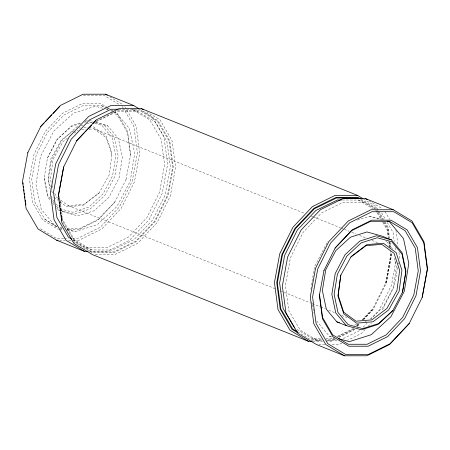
<?xml version="1.0" encoding="UTF-8"?>
<svg xmlns="http://www.w3.org/2000/svg" width="450" height="450" viewBox="0 0 450 450"><rect width="100%" height="100%" fill="white"/><g stroke="black" fill="none" stroke-linecap="round" stroke-linejoin="round"><path stroke-width="0.34" stroke-dasharray="2.25 1.69" d="M310.894 289.142L314.499 266.692L327.87 241.234M385.678 283.039L390.696 255.414L390.127 251.286M395.865 261.287L391.478 285.362L378.776 310.781L371.205 318.763M397.688 267.457L394.284 286.132L381.814 311.091M398.317 263.998L398.565 262.614M399.324 258.469L399.577 257.085L398.925 252.264M126.017 179.499L130.641 154.614L127.547 131.231L117.197 113.439L114.817 112.011M386.314 283.072L391.478 254.993L391.202 252.906M126.084 179.381L114.694 202.269L97.785 220.191L78.266 229.826L67.236 229.826M47.424 158.023L57.279 139.157L72.034 125.516L81.309 122.552M59.991 201.876L66.684 206.769L83.121 205.38L99.118 192.926L84.054 204.322L68.254 205.656L60.401 199.918M98.786 193.528L109.243 174.78L112.033 153.922L106.256 136.215L93.42 126.838L91.367 127.007M357.154 326.267L359.061 324.236M363.364 319.68L373.393 309.037M354.617 329.175L353.666 330.182L339.176 337.348M357.474 326.143L359.376 324.124M363.662 319.584L373.179 309.488L386.381 282.96L391.657 254.261L391.478 252.877M114.902 201.836L98.404 219.313L79.358 228.713L66.116 228.713M363.156 327.24L366.941 323.252M365.192 329.49L361.389 333.495L347.586 340.279M368.044 326.486L371.368 322.976M89.415 128.498L90.838 127.001M356.782 325.496L358.206 324M362.002 320.012L372.921 308.543M356.619 325.89L358.509 323.904M362.767 319.433L372.701 308.998L385.751 282.921L390.876 254.678L390.499 251.938M370.367 318.898L383.057 307.26L393.086 288.169L396.444 267.255L394.172 256.624M73.631 130.764L61.318 140.074L50.861 158.828L48.071 179.685L50.642 187.554M67.562 138.15L63.096 141.525L53.038 159.553L50.355 179.618L51.21 182.239M74.256 133.082L78.159 130.129M334.558 339.058L332.094 340.279L326.616 340.279M338.873 336.926L354.285 329.304M335.396 339.216L330.992 341.392L327.493 341.392M343.311 338.586L359.685 330.542M341.938 343.052L338.799 344.593L331.144 344.588M96.21 121.134L118.277 110.396L139.556 110.481L157.314 121.061L169.099 141.047L172.665 167.057L167.541 195.3L154.491 221.377L135.574 241.251L113.513 251.989L92.233 251.904L74.475 241.324L62.691 221.338L62.409 219.285M96.199 121.719L117.157 111.51L137.987 111.594L155.368 121.95L166.888 141.497L170.376 166.95L165.364 194.569L152.606 220.078L134.094 239.524L112.522 250.026L91.693 249.941L85.899 247.618L73.013 239.884M337.146 336.392L354.409 327.988M334.238 338.377L331.718 339.604L326.228 339.581M338.023 336.538L353.784 328.871M85.286 121.281L88.599 120.218M80.623 123.497L71.28 126.484L57.015 139.68L47.498 157.905L44.061 178.667L47.981 197.409L50.619 200.588M84.623 122.22L85.961 121.793M77.709 126.709L76.388 127.125L61.672 140.619L51.643 159.716L48.285 180.63L50.13 189.27M81.006 125.668L82.986 125.038M86.94 123.789L92.874 121.911M67.23 230.023L75.263 231.593L97.234 224.646L116.859 206.651L130.23 181.192L134.707 153.298L129.409 128.492L115.38 111.707M357.48 220.078L369.467 216.287L382.134 219.454M354.493 325.136L357.789 324.096M365.04 321.801L366.362 321.384M79.043 128.047L80.409 127.935M83.835 127.648L87.941 127.299M81.591 129.842L85.714 129.493M89.151 129.201L93.96 128.796L304.914 213.497M83.43 95.332L103.967 95.321L119.256 104.529M106.661 107.91L101.677 105.739L82.856 105.739L63.81 115.138L47.312 132.615L36.197 154.952L31.753 179.128L34.774 201.932L44.871 219.291L57.611 227.278M118.592 109.721L139.809 109.716L158.04 120.69L169.785 140.94L173.267 167.377L168.097 195.458L155.183 221.422L136.074 241.689L113.884 252.664L91.98 252.669L73.749 241.695M61.931 228.713L60.536 228.713L62.544 229.106M59.659 229.826L63.101 229.826M63.669 238.281L56.137 238.281L39.083 228.015M64.356 238.281L68.462 238.275M72.568 238.275L78.041 238.275L100.237 227.301L119.34 207.034L132.261 181.069L137.424 152.983L133.942 126.546L124.267 109.867M59.479 240.244L65.07 240.238M68.563 240.238L72.759 240.238M73.457 240.238L79.048 240.238L101.722 229.022L121.236 208.328L134.438 181.8L139.714 153.096L136.159 126.101L125.865 108.371M95.316 254.632L114.885 254.627L137.565 243.416L157.078 222.722L170.274 196.189L175.556 167.496L172.001 140.496L159.998 119.807L146.784 111.853M310.871 340.284L322.509 340.279M312.812 341.398L322.599 341.398M374.642 208.71L364.101 202.382L343.012 202.365L321.598 212.884L303.137 232.335L290.436 257.749L285.424 285.266L288.866 310.708L300.246 330.188L317.812 340.734L322.031 340.734M85.899 247.618L106.987 247.635L128.402 237.116L146.863 217.665L159.564 192.251L164.576 164.734L161.134 139.292L149.754 119.812L132.773 109.62M89.483 251.46L106.881 251.477L129.471 240.379L148.961 219.842L162.371 193.016L167.659 163.969L164.025 137.115L152.027 116.561L140.653 109.738M326.953 340.74L337.494 340.751M318.617 344.576L324.877 344.582M342.343 199.991L358.307 200.059L364.101 202.382M297.028 329.479L312.013 338.406L321.036 338.439M325.896 338.462L332.831 338.49M321.424 339.564L310.444 339.519L298.012 332.111M102.712 108.248L95.383 106.245L73.412 113.192L53.792 131.186L40.416 156.645L35.938 184.539L41.242 209.346L55.271 226.131L56.604 226.496M106.048 109.159L108.045 109.704M110.711 110.43L112.044 110.796M89.258 120.397L93.189 121.472M95.811 122.192L103.68 124.341L107.859 126.006L118.384 138.6L122.366 157.208L119.002 178.121L108.979 197.218L94.258 210.713L77.771 215.927L61.571 211.343M95.484 122.625L107.859 126.006M89.28 121.911L91.935 122.631M94.584 123.356L101.88 125.347L112.073 137.627L115.858 155.751L112.612 175.703L103.089 193.928L88.824 207.124L72.81 212.243L61.543 209.16M369.467 216.287L380.796 219.386M56.773 207.996L58.534 210.116L73.614 214.234L90.186 208.935L104.934 195.294L114.789 176.428L118.153 155.784L114.233 137.042L103.68 124.341M59.934 227.407L61.937 227.953M67.264 229.41L75.263 231.593M316.637 320.963L329.349 336.178L332.685 337.089M132.188 109.266L137.987 111.594M311.428 216.107L312.728 216.63M313.38 216.894L340.076 227.61M340.729 227.874L349.189 231.272M351.793 232.318L356.355 234.146M359.606 235.457L365.468 237.808M371.981 240.424L378.489 243.034M68.254 205.656L276.604 289.311M280.513 290.88L309.814 302.642M312.418 303.688L320.231 306.827M320.878 307.091L325.44 308.919M328.691 310.224L334.553 312.581M341.713 315.456L346.922 317.548M312.013 338.406L317.812 340.734M58.534 210.116L60.964 211.095M329.349 336.178L334.406 338.332M107.28 108.18L109.147 108.996M358.307 200.059L372.69 208.626M91.693 249.941L74.312 239.591L62.792 220.044L62.415 217.294M360.726 199.862L375.525 208.676M368.978 200.7L382.146 208.603M363.488 198.984L376.099 206.578L378.501 210.713M360.962 199.097L376.251 208.305L377.634 210.684M109.738 96.739L122.951 104.692M107.679 107.713L101.138 103.776L81.844 103.781L62.319 113.411L45.411 131.332L34.02 154.221L29.469 178.987L32.563 202.376L42.907 220.168L58.376 229.472M108.276 108.073L109.468 108.788M111.847 110.216L114.227 111.651M101.677 105.739L104.58 107.483M106.897 108.877L108.056 109.575M111.538 111.668L117.343 115.161L127.44 132.519L130.461 155.323M44.871 219.291L57.639 226.969M93.96 128.796L106.301 137.812L111.859 154.834M58.157 198.276L55.913 196.639L54.63 192.713M53.854 197.387L57.758 200.244M386.325 241.301L392.468 248.648M54.017 201.336L52.262 199.237L51.694 196.577M56.211 203.957L59.282 207.636M61.476 210.257L62.792 211.832M50.248 198.647L48.032 195.981L44.246 177.851M52.464 201.319L53.792 202.916M56.453 206.123L58.224 208.254M52.819 203.231L54.579 205.352M376.599 210.493L377.668 212.31M378.028 212.917L381.954 219.578M383.383 222.002L387.309 228.662L388.53 237.561M375.688 210.409L376.734 212.186M377.083 212.782L380.925 219.296M382.669 222.261L387.208 229.961L388.249 237.527M384.998 211.494L389.588 219.352M381.673 212.929L385.464 219.426M387.186 222.373L393.047 232.408L394.256 241.346M378.844 211.303L383.647 219.578M385.014 221.946L388.103 227.261L389.469 237.651M377.978 211.281L382.815 219.617M384.199 222.002L387.996 228.555L389.188 237.6M124.841 106.594L125.528 107.775M122.198 106.296L123.924 109.277M52.279 185.513L53.348 188.781M51.711 190.834L52.779 194.107M311.597 301.956L312.024 303.969M312.171 304.639L313.892 312.688M389.093 241.672L389.846 247.146M388.811 241.656L389.565 247.157M59.586 196.656L62.319 216.607M59.782 200.121L60.064 202.174M60.154 202.854L60.626 206.28M395.938 230.231L398.081 246.066M395.094 247.534L395.561 250.971M390.111 242.494L390.746 247.337M389.739 241.774L390.471 247.337"/><path stroke-width="0.67" d="M340.824 275.102L338.141 295.166L343.699 312.188L356.04 321.204L371.841 319.871L386.904 308.475L396.962 290.447L399.645 270.382L394.088 253.361L381.746 244.344L365.946 245.678L350.882 257.074M402.502 292.095L405.754 272.154L401.968 254.025L391.781 241.746L377.196 237.757L361.181 242.876L346.916 256.067L337.387 274.298L334.142 294.238L337.922 312.368L348.114 324.647L362.7 328.635L378.714 323.522L392.979 310.326M27.849 152.533L22.5 181.356L26.061 208.35L38.064 229.039L56.678 240.244L84.611 251.46L88.093 251.46M63.686 166.928L58.523 195.007L58.708 196.397M323.983 270.501L319.365 295.374L322.453 318.763L332.798 336.555L348.857 346.219L368.151 346.219L387.669 336.589L404.584 318.673L415.98 295.779L420.531 271.024L417.442 247.635L407.098 229.838L391.039 220.174L371.745 220.174L352.221 229.804L335.312 247.719L323.916 270.619M422.151 297.467L427.32 269.376L423.838 242.938L412.093 222.694L393.863 211.719L371.959 211.725L349.762 222.699L330.66 242.966L317.739 268.931L312.576 297.017L316.058 323.454L327.803 343.704L346.033 354.679L367.937 354.668L390.127 343.693L409.236 323.426M27.782 152.651L40.978 126.124L60.491 105.429L83.166 94.219L105.536 94.207L133.476 105.429L138.859 108.658M40.764 126.574L44.106 123.03M45.54 121.506L51.75 114.919M53.184 113.4L59.394 106.813M76.607 140.963L84.251 132.857M85.207 131.844L91.418 125.258M92.846 123.733L95.715 120.696M335.104 248.153L351.602 230.681L370.654 221.287L389.469 221.287L405.135 230.715L415.232 248.079L418.247 270.883L413.803 295.048L402.677 317.396L386.184 334.868L367.132 344.261L348.317 344.261L332.651 334.834L322.554 317.469L319.539 294.66M362.886 198.619L357.486 195.368L141.379 108.602L119.008 108.608L96.334 119.818L76.821 140.513L63.619 167.04L58.343 195.739L61.898 222.739L73.901 243.422L92.514 254.632L308.621 341.398L312.114 341.398M357.486 195.368L335.115 195.373L312.435 206.584L292.922 227.278L279.726 253.811L274.444 282.504L277.999 309.504L290.002 330.193L308.621 341.398M393.322 209.756L370.952 209.762L348.277 220.978L328.764 241.672L315.562 268.2L310.286 296.904L313.841 323.899L325.845 344.588L344.464 355.793L366.834 355.781L389.509 344.571L409.022 323.876L422.224 297.349L427.5 268.644L423.939 241.65L411.936 220.961L393.322 209.756L365.389 198.54L343.119 198.523L320.529 209.621L301.039 230.158L287.629 256.984L282.341 286.031L285.975 312.885L297.973 333.439L316.524 344.571L344.464 355.793M56.678 240.244L58.078 240.244M133.476 105.429L111.201 105.407L88.611 116.505L69.12 137.042L55.716 163.868L50.422 192.915L54.062 219.769L66.06 240.322L84.611 251.46M118.125 109.254L111.099 109.249L89.685 119.767L71.224 139.219L58.523 164.638L53.511 192.15L56.953 217.592L68.327 237.071L71.843 239.181M341.651 199.986L337.489 199.969L315.911 210.471L297.399 229.916L284.636 255.42L279.624 283.044L283.112 308.503L294.632 328.05M387.461 221.209L389.458 221.754L403.487 238.539L408.791 263.346L404.314 291.24L390.938 316.699L371.317 334.693L349.346 341.64L338.681 338.726M391.478 239.889L376.397 235.766L359.826 241.059L345.071 254.694L335.211 273.572L331.847 294.204L335.762 312.952L346.309 325.654L361.389 329.782L377.961 324.489L392.715 310.849L402.576 291.977L405.939 271.344L402.019 252.596L391.478 239.889L381.938 236.053L366.958 231.958L350.471 237.172L335.751 250.667L325.727 269.758L322.363 290.678L326.346 309.279L336.87 321.879L346.309 325.654M336.87 321.879L339.474 322.588M358.948 198.799L357.767 198.096L336.493 198.011L314.426 208.744L295.509 228.617L282.465 254.694L277.335 282.938L280.901 308.947L292.686 328.933L297.422 331.757M365.389 198.54L367.183 199.62M360.377 198.743L358.02 197.331L336.116 197.336L313.926 208.311L294.817 228.578L281.903 254.542L276.733 282.623L280.215 309.06L291.96 329.31L297.838 332.848M141.379 108.602L143.184 109.682M105.536 94.207L107.336 95.293M58.984 198.484L59.164 199.879M59.439 201.966L59.625 203.355M59.895 205.442L60.081 206.837M60.261 208.226L60.536 210.313M60.812 212.4L60.998 213.795M61.178 215.184L61.453 217.271M61.639 218.666L61.909 220.753M22.956 182.711L23.141 184.101M23.417 186.188L23.597 187.583M23.872 189.669L24.058 191.059M24.328 193.146L24.514 194.535M24.789 196.627L24.969 198.017M25.245 200.104L25.431 201.493M25.611 202.888L25.886 204.975M340.757 275.22L337.967 296.077L343.744 313.785L356.58 323.162L373.016 321.778L388.682 309.926L399.139 291.173L401.929 270.315L396.146 252.613L383.316 243.231L366.879 244.62L351.214 256.472L340.757 275.22"/></g></svg>
